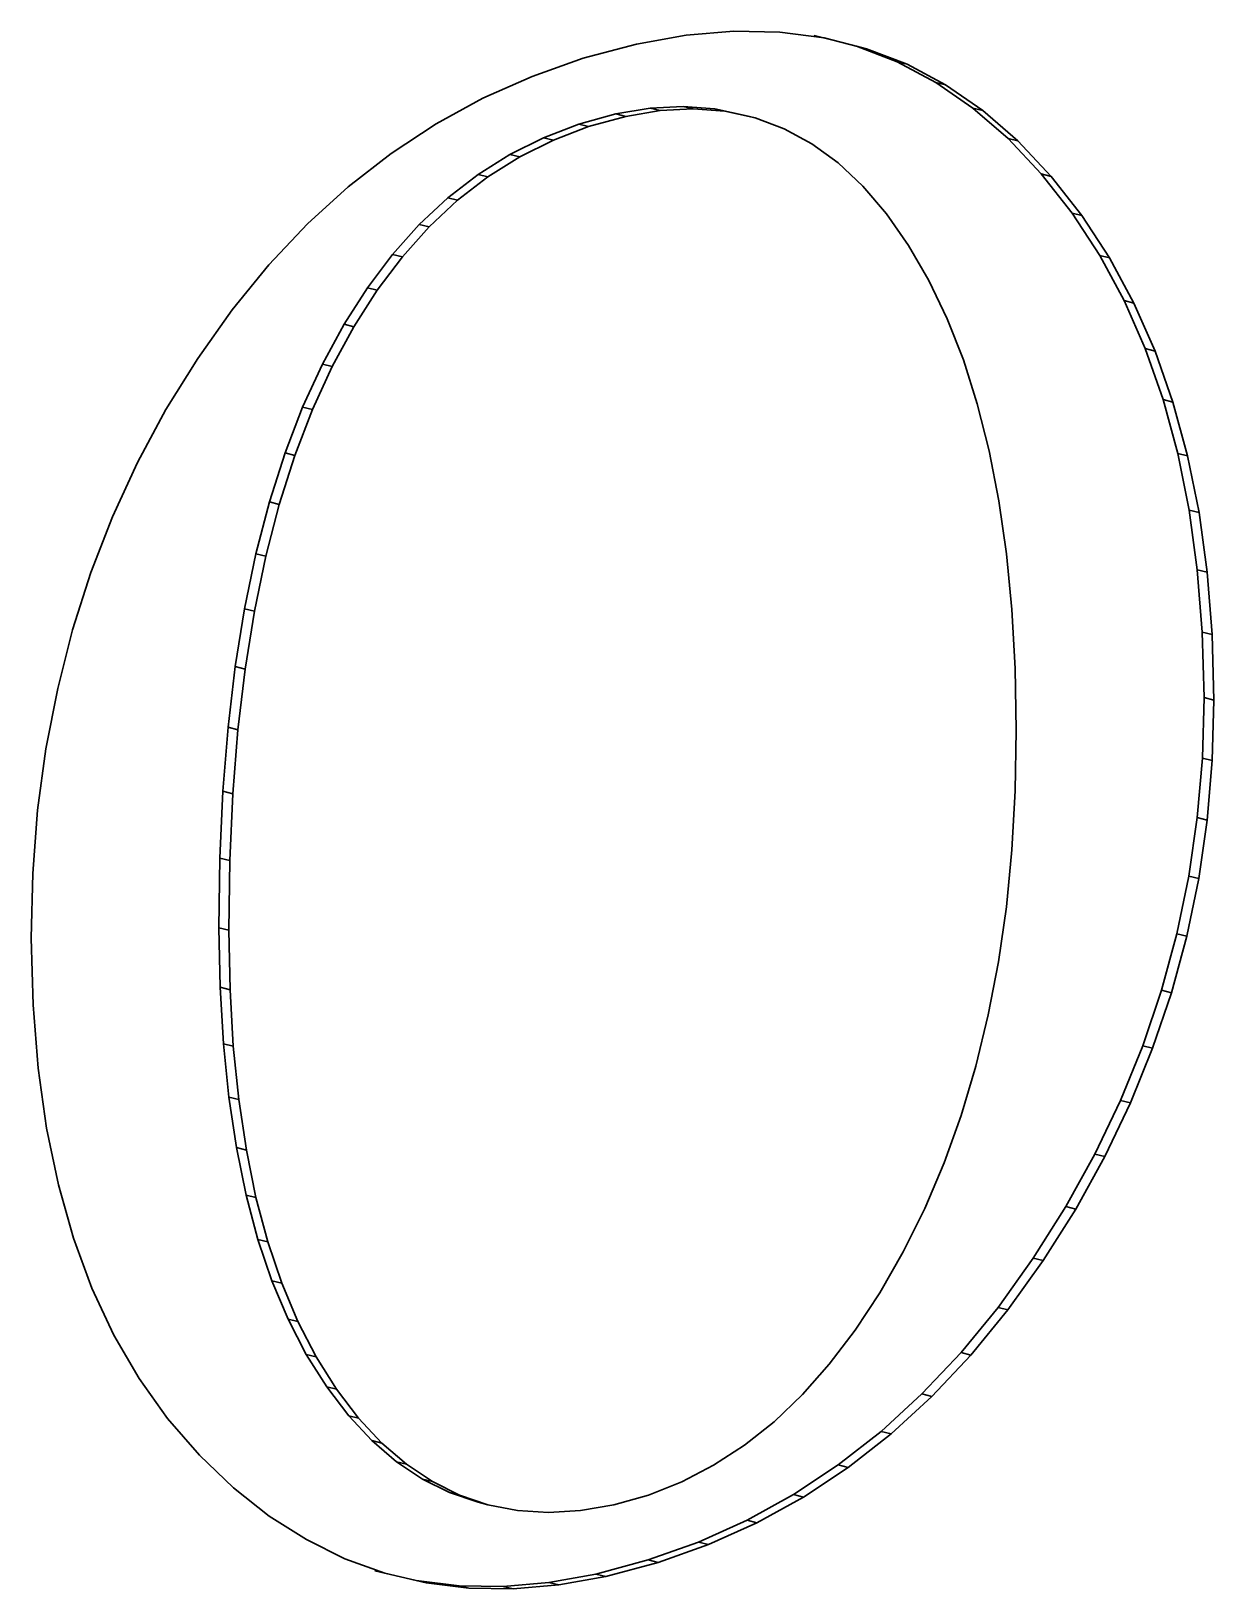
# Model space of a CAD drawing. Header units: millimetres. Extents: x -210 to 210, y -148 to 148.
# Drawn here: x 97.375 to 98.201, y -8.243 to -7.156 of the extents above; entities that cross this region are included whole.
import ezdxf

# ---------------------------------------------------------------- set-up
doc = ezdxf.new("R2010")
doc.units = ezdxf.units.MM
doc.layers.get('0').update_dxf_attribs({"lineweight": 18})

msp = doc.modelspace()

# ---------------------------------------------------------------- linework, layer by layer
at = {"color": 7, "lineweight": 30, "ltscale": 0.000879351}
msp.add_line((97.7976, -7.1654), (97.8322, -7.1592), dxfattribs=at)
at = {"color": 7, "lineweight": 30, "ltscale": 0.000836314}
msp.add_line((97.8322, -7.1592), (97.8655, -7.1563), dxfattribs=at)
at = {"color": 7, "lineweight": 30, "ltscale": 0.000803044}
msp.add_line((97.8655, -7.1563), (97.8976, -7.157), dxfattribs=at)
at = {"color": 7, "lineweight": 30, "ltscale": 0.000777561}
msp.add_line((97.8976, -7.157), (97.9285, -7.161), dxfattribs=at)
at = {"color": 7, "lineweight": 30, "ltscale": 0.000763835}
msp.add_line((97.9215, -7.1593), (97.9511, -7.1668), dxfattribs=at)
at = {"color": 7, "lineweight": 30, "ltscale": 0.000762338}
msp.add_line((97.9285, -7.161), (97.958, -7.1686), dxfattribs=at)
at = {"color": 7, "lineweight": 30, "ltscale": 0.000962253}
msp.add_line((97.7604, -7.1753), (97.7976, -7.1654), dxfattribs=at)
at = {"color": 7, "lineweight": 30, "ltscale": 0.000759505}
msp.add_line((97.9511, -7.1668), (97.9795, -7.1778), dxfattribs=at)
at = {"color": 7, "lineweight": 30, "ltscale": 0.000177196}
for p, q in [((97.958, -7.1686), (97.9511, -7.1668)), ((97.79, -7.2159), (97.7831, -7.2141)), ((97.814, -7.2118), (97.8071, -7.2101)), ((97.8592, -7.2123), (97.8523, -7.2106)), ((98.0392, -7.2117), (98.0323, -7.21)), ((97.7395, -7.2324), (97.7326, -7.2307)), ((98.0637, -7.233), (98.0569, -7.2313)), ((97.6938, -7.2581), (97.6869, -7.2564)), ((97.6727, -7.2744), (97.6658, -7.2727)), ((98.1085, -7.2851), (98.1016, -7.2834)), ((98.1595, -7.3796), (98.1526, -7.3779)), ((97.5591, -7.4524), (97.5522, -7.4507)), ((98.1822, -7.4527), (98.1753, -7.451)), ((98.1902, -7.4923), (98.1833, -7.4906)), ((97.5388, -7.5228), (97.5319, -7.5211)), ((98.1959, -7.5339), (98.189, -7.5322)), ((97.5308, -7.5611), (97.5239, -7.5594)), ((97.5244, -7.6015), (97.5175, -7.5998)), ((98.2005, -7.6232), (98.1937, -7.6215)), ((97.5193, -7.644), (97.5124, -7.6422)), ((98.1994, -7.6654), (98.1926, -7.6637)), ((97.5157, -7.6885), (97.5088, -7.6868)), ((98.1709, -7.8274), (98.164, -7.8257)), ((98.1578, -7.8662), (98.1509, -7.8645)), ((97.5199, -7.902), (97.513, -7.9003)), ((97.5252, -7.9372), (97.5183, -7.9355)), ((97.5319, -7.9703), (97.525, -7.9686)), ((97.5401, -8.0013), (97.5333, -7.9996)), ((97.5612, -8.0569), (97.5543, -8.0552)), ((97.5739, -8.0816), (97.567, -8.0799)), ((98.0309, -8.0803), (98.0241, -8.0786)), ((97.6036, -8.1243), (97.5967, -8.1226)), ((97.637, -8.1565), (97.6301, -8.1548)), ((97.6551, -8.1686), (97.6482, -8.1669)), ((97.6938, -8.1848), (97.6869, -8.183)), ((97.8477, -8.2125), (97.8409, -8.2108)), ((97.6507, -8.2393), (97.6438, -8.2376)), ((97.7761, -8.2348), (97.7692, -8.2331)), ((97.6806, -8.243), (97.6737, -8.2413))]:
    msp.add_line(p, q, dxfattribs=at)
at = {"color": 7, "lineweight": 30, "ltscale": 0.000759445}
msp.add_line((97.958, -7.1686), (97.9864, -7.1795), dxfattribs=at)
at = {"color": 7, "lineweight": 30, "ltscale": 0.000947285}
msp.add_line((97.7246, -7.1879), (97.7604, -7.1753), dxfattribs=at)
at = {"color": 7, "lineweight": 30, "ltscale": 0.000764717}
for p, q in [((97.9795, -7.1778), (98.0065, -7.1922)), ((97.9864, -7.1795), (98.0133, -7.1939))]:
    msp.add_line(p, q, dxfattribs=at)
at = {"color": 7, "lineweight": 30, "ltscale": 0.00017716}
for p, q in [((97.9864, -7.1795), (97.9795, -7.1778)), ((98.0133, -7.1939), (98.0065, -7.1922)), ((97.8371, -7.2106), (97.8302, -7.2089)), ((97.8804, -7.2169), (97.8735, -7.2152)), ((97.716, -7.2441), (97.7091, -7.2424)), ((98.1278, -7.3146), (98.1209, -7.3129)), ((98.1448, -7.3461), (98.1379, -7.3444)), ((97.6003, -7.3626), (97.5934, -7.3609)), ((97.5852, -7.3904), (97.5783, -7.3887)), ((97.5714, -7.4204), (97.5645, -7.4187)), ((97.5136, -7.7351), (97.5068, -7.7334)), ((97.513, -7.7838), (97.5061, -7.7821)), ((98.1816, -7.788), (98.1748, -7.7863)), ((97.5138, -7.8253), (97.5069, -7.8236)), ((97.5161, -7.8647), (97.5092, -7.863)), ((98.1423, -7.9043), (98.1354, -7.9026)), ((98.1244, -7.9417), (98.1175, -7.94)), ((98.1041, -7.9784), (98.0972, -7.9767)), ((97.5882, -8.1041), (97.5813, -8.1024)), ((98.0037, -8.1091), (97.9968, -8.1074)), ((97.9752, -8.1353), (97.9683, -8.1336)), ((97.9453, -8.1587), (97.9384, -8.157)), ((97.8816, -8.1973), (97.8747, -8.1956)), ((97.7433, -8.2407), (97.7364, -8.239)), ((97.7114, -8.2434), (97.7045, -8.2417))]:
    msp.add_line(p, q, dxfattribs=at)
at = {"color": 7, "lineweight": 30, "ltscale": 0.000938316}
msp.add_line((97.6903, -7.2032), (97.7246, -7.1879), dxfattribs=at)
at = {"color": 7, "lineweight": 30, "ltscale": 0.000784715}
msp.add_line((98.0065, -7.1922), (98.0323, -7.21), dxfattribs=at)
at = {"color": 7, "lineweight": 30, "ltscale": 0.000784815}
msp.add_line((98.0133, -7.1939), (98.0392, -7.2117), dxfattribs=at)
at = {"color": 7, "lineweight": 30, "ltscale": 0.000934061}
msp.add_line((97.6576, -7.2211), (97.6903, -7.2032), dxfattribs=at)
at = {"color": 7, "lineweight": 30, "ltscale": 0.000670529}
msp.add_line((97.7831, -7.2141), (97.7572, -7.2213), dxfattribs=at)
at = {"color": 7, "lineweight": 30, "ltscale": 0.00067059}
msp.add_line((97.79, -7.2159), (97.7641, -7.223), dxfattribs=at)
at = {"color": 7, "lineweight": 30, "ltscale": 0.000609928}
for p, q in [((97.8071, -7.2101), (97.7831, -7.2141)), ((97.814, -7.2118), (97.79, -7.2159))]:
    msp.add_line(p, q, dxfattribs=at)
at = {"color": 7, "lineweight": 30, "ltscale": 0.000576808}
msp.add_line((97.8302, -7.2089), (97.8071, -7.2101), dxfattribs=at)
at = {"color": 7, "lineweight": 30, "ltscale": 0.000576828}
msp.add_line((97.8371, -7.2106), (97.814, -7.2118), dxfattribs=at)
at = {"color": 7, "lineweight": 30, "ltscale": 0.000555599}
msp.add_line((97.8523, -7.2106), (97.8302, -7.2089), dxfattribs=at)
at = {"color": 7, "lineweight": 30, "ltscale": 0.000555604}
msp.add_line((97.8592, -7.2123), (97.8371, -7.2106), dxfattribs=at)
at = {"color": 7, "lineweight": 30, "ltscale": 0.000541279}
msp.add_line((97.8735, -7.2152), (97.8523, -7.2106), dxfattribs=at)
at = {"color": 7, "lineweight": 30, "ltscale": 0.000541248}
msp.add_line((97.8804, -7.2169), (97.8592, -7.2123), dxfattribs=at)
at = {"color": 7, "lineweight": 30, "ltscale": 0.000540629}
msp.add_line((97.9006, -7.2245), (97.8804, -7.2169), dxfattribs=at)
at = {"color": 7, "lineweight": 30, "ltscale": 0.000812205}
for p, q in [((98.0323, -7.21), (98.0569, -7.2313)), ((98.0392, -7.2117), (98.0637, -7.233))]:
    msp.add_line(p, q, dxfattribs=at)
at = {"color": 7, "lineweight": 30, "ltscale": 0.000938659}
msp.add_line((97.6262, -7.2417), (97.6576, -7.2211), dxfattribs=at)
at = {"color": 7, "lineweight": 30, "ltscale": 0.000659458}
msp.add_line((97.7572, -7.2213), (97.7326, -7.2307), dxfattribs=at)
at = {"color": 7, "lineweight": 30, "ltscale": 0.00065938}
msp.add_line((97.7641, -7.223), (97.7395, -7.2324), dxfattribs=at)
at = {"color": 7, "lineweight": 30, "ltscale": 0.000177232}
for p, q in [((97.7641, -7.223), (97.7572, -7.2213)), ((98.087, -7.2577), (98.0801, -7.256)), ((97.6528, -7.293), (97.6459, -7.2913)), ((97.6341, -7.3139), (97.6272, -7.3122)), ((97.6166, -7.3371), (97.6098, -7.3354)), ((98.172, -7.4152), (98.1651, -7.4134)), ((98.1993, -7.5775), (98.1925, -7.5758)), ((98.19, -7.7478), (98.1831, -7.7461)), ((97.5499, -8.0302), (97.5431, -8.0285)), ((98.0568, -8.0487), (98.0499, -8.047)), ((97.6198, -8.1418), (97.6129, -8.14)), ((97.8126, -8.225), (97.8057, -8.2233))]:
    msp.add_line(p, q, dxfattribs=at)
at = {"color": 7, "lineweight": 30, "ltscale": 0.000547717}
msp.add_line((97.9199, -7.235), (97.9006, -7.2245), dxfattribs=at)
at = {"color": 7, "lineweight": 30, "ltscale": 0.000655892}
msp.add_line((97.7326, -7.2307), (97.7091, -7.2424), dxfattribs=at)
at = {"color": 7, "lineweight": 30, "ltscale": 0.000655798}
msp.add_line((97.7395, -7.2324), (97.716, -7.2441), dxfattribs=at)
at = {"color": 7, "lineweight": 30, "ltscale": 0.000566695}
msp.add_line((97.9382, -7.2483), (97.9199, -7.235), dxfattribs=at)
at = {"color": 7, "lineweight": 30, "ltscale": 0.000848548}
msp.add_line((98.0569, -7.2313), (98.0801, -7.256), dxfattribs=at)
at = {"color": 7, "lineweight": 30, "ltscale": 0.00084868}
msp.add_line((98.0637, -7.233), (98.087, -7.2577), dxfattribs=at)
at = {"color": 7, "lineweight": 30, "ltscale": 0.000946783}
msp.add_line((97.5963, -7.2649), (97.6262, -7.2417), dxfattribs=at)
at = {"color": 7, "lineweight": 30, "ltscale": 0.000657248}
msp.add_line((97.7091, -7.2424), (97.6869, -7.2564), dxfattribs=at)
at = {"color": 7, "lineweight": 30, "ltscale": 0.000657358}
msp.add_line((97.716, -7.2441), (97.6938, -7.2581), dxfattribs=at)
at = {"color": 7, "lineweight": 30, "ltscale": 0.000594884}
msp.add_line((97.9556, -7.2646), (97.9382, -7.2483), dxfattribs=at)
at = {"color": 7, "lineweight": 30, "ltscale": 0.000666365}
for p, q in [((97.6869, -7.2564), (97.6658, -7.2727)), ((97.6938, -7.2581), (97.6727, -7.2744))]:
    msp.add_line(p, q, dxfattribs=at)
at = {"color": 7, "lineweight": 30, "ltscale": 0.000871306}
msp.add_line((98.0801, -7.256), (98.1016, -7.2834), dxfattribs=at)
at = {"color": 7, "lineweight": 30, "ltscale": 0.000871162}
msp.add_line((98.087, -7.2577), (98.1085, -7.2851), dxfattribs=at)
at = {"color": 7, "lineweight": 30, "ltscale": 0.000962182}
msp.add_line((97.5678, -7.2909), (97.5963, -7.2649), dxfattribs=at)
at = {"color": 7, "lineweight": 30, "ltscale": 0.00063126}
msp.add_line((97.972, -7.2838), (97.9556, -7.2646), dxfattribs=at)
at = {"color": 7, "lineweight": 30, "ltscale": 0.00068028}
msp.add_line((97.6658, -7.2727), (97.6459, -7.2913), dxfattribs=at)
at = {"color": 7, "lineweight": 30, "ltscale": 0.000680418}
msp.add_line((97.6727, -7.2744), (97.6528, -7.293), dxfattribs=at)
at = {"color": 7, "lineweight": 30, "ltscale": 0.000880642}
msp.add_line((98.1016, -7.2834), (98.1209, -7.3129), dxfattribs=at)
at = {"color": 7, "lineweight": 30, "ltscale": 0.000983234}
msp.add_line((97.5409, -7.3195), (97.5678, -7.2909), dxfattribs=at)
at = {"color": 7, "lineweight": 30, "ltscale": 0.000701088}
for p, q in [((97.6459, -7.2913), (97.6272, -7.3122)), ((97.6528, -7.293), (97.6341, -7.3139))]:
    msp.add_line(p, q, dxfattribs=at)
at = {"color": 7, "lineweight": 30, "ltscale": 0.000674112}
msp.add_line((97.9874, -7.3059), (97.972, -7.2838), dxfattribs=at)
at = {"color": 7, "lineweight": 30, "ltscale": 0.000880488}
msp.add_line((98.1085, -7.2851), (98.1278, -7.3146), dxfattribs=at)
at = {"color": 7, "lineweight": 30, "ltscale": 0.000726014}
for p, q in [((97.6272, -7.3122), (97.6098, -7.3354)), ((97.6341, -7.3139), (97.6166, -7.3371))]:
    msp.add_line(p, q, dxfattribs=at)
at = {"color": 7, "lineweight": 30, "ltscale": 0.000710015}
msp.add_line((98.0017, -7.3304), (97.9874, -7.3059), dxfattribs=at)
at = {"color": 7, "lineweight": 30, "ltscale": 0.000894659}
for p, q in [((98.1209, -7.3129), (98.1379, -7.3444)), ((98.1278, -7.3146), (98.1448, -7.3461))]:
    msp.add_line(p, q, dxfattribs=at)
at = {"color": 7, "lineweight": 30, "ltscale": 0.001009}
for p, q in [((97.5154, -7.3508), (97.5409, -7.3195)), ((98.1753, -7.451), (98.1833, -7.4906)), ((98.1822, -7.4527), (98.1902, -7.4923))]:
    msp.add_line(p, q, dxfattribs=at)
at = {"color": 7, "lineweight": 30, "ltscale": 0.000756814}
msp.add_line((97.6098, -7.3354), (97.5934, -7.3609), dxfattribs=at)
at = {"color": 7, "lineweight": 30, "ltscale": 0.000756482}
msp.add_line((97.6166, -7.3371), (97.6003, -7.3626), dxfattribs=at)
at = {"color": 7, "lineweight": 30, "ltscale": 0.000737765}
msp.add_line((98.0144, -7.3571), (98.0017, -7.3304), dxfattribs=at)
at = {"color": 7, "lineweight": 30, "ltscale": 0.000915095}
msp.add_line((98.1379, -7.3444), (98.1526, -7.3779), dxfattribs=at)
at = {"color": 7, "lineweight": 30, "ltscale": 0.000915266}
msp.add_line((98.1448, -7.3461), (98.1595, -7.3796), dxfattribs=at)
at = {"color": 7, "lineweight": 30, "ltscale": 0.001041}
msp.add_line((97.4913, -7.3847), (97.5154, -7.3508), dxfattribs=at)
at = {"color": 7, "lineweight": 30, "ltscale": 0.000770608}
msp.add_line((98.0257, -7.3858), (98.0144, -7.3571), dxfattribs=at)
at = {"color": 7, "lineweight": 30, "ltscale": 0.000791006}
for p, q in [((97.5934, -7.3609), (97.5783, -7.3887)), ((97.6003, -7.3626), (97.5852, -7.3904))]:
    msp.add_line(p, q, dxfattribs=at)
at = {"color": 7, "lineweight": 30, "ltscale": 0.000941248}
msp.add_line((98.1526, -7.3779), (98.1651, -7.4134), dxfattribs=at)
at = {"color": 7, "lineweight": 30, "ltscale": 0.000941424}
msp.add_line((98.1595, -7.3796), (98.172, -7.4152), dxfattribs=at)
at = {"color": 7, "lineweight": 30, "ltscale": 0.001053}
msp.add_line((97.4691, -7.4205), (97.4913, -7.3847), dxfattribs=at)
at = {"color": 7, "lineweight": 30, "ltscale": 0.0008249}
for p, q in [((97.5783, -7.3887), (97.5645, -7.4187)), ((97.5852, -7.3904), (97.5714, -7.4204))]:
    msp.add_line(p, q, dxfattribs=at)
at = {"color": 7, "lineweight": 30, "ltscale": 0.000806337}
msp.add_line((98.0354, -7.4165), (98.0257, -7.3858), dxfattribs=at)
at = {"color": 7, "lineweight": 30, "ltscale": 0.000973559}
msp.add_line((98.1651, -7.4134), (98.1753, -7.451), dxfattribs=at)
at = {"color": 7, "lineweight": 30, "ltscale": 0.001045}
msp.add_line((97.4493, -7.4574), (97.4691, -7.4205), dxfattribs=at)
at = {"color": 7, "lineweight": 30, "ltscale": 0.000858435}
msp.add_line((97.5645, -7.4187), (97.5522, -7.4507), dxfattribs=at)
at = {"color": 7, "lineweight": 30, "ltscale": 0.000858617}
msp.add_line((97.5714, -7.4204), (97.5591, -7.4524), dxfattribs=at)
at = {"color": 7, "lineweight": 30, "ltscale": 0.000845551}
msp.add_line((98.0437, -7.4493), (98.0354, -7.4165), dxfattribs=at)
at = {"color": 7, "lineweight": 30, "ltscale": 0.000973378}
msp.add_line((98.172, -7.4152), (98.1822, -7.4527), dxfattribs=at)
at = {"color": 7, "lineweight": 30, "ltscale": 0.001043}
msp.add_line((97.4318, -7.4952), (97.4493, -7.4574), dxfattribs=at)
at = {"color": 7, "lineweight": 30, "ltscale": 0.000896024}
msp.add_line((97.5522, -7.4507), (97.5413, -7.4849), dxfattribs=at)
at = {"color": 7, "lineweight": 30, "ltscale": 0.000895453}
msp.add_line((97.5591, -7.4524), (97.5482, -7.4866), dxfattribs=at)
at = {"color": 7, "lineweight": 30, "ltscale": 0.000887637}
msp.add_line((98.0505, -7.4842), (98.0437, -7.4493), dxfattribs=at)
at = {"color": 7, "lineweight": 30, "ltscale": 0.000935196}
msp.add_line((97.5413, -7.4849), (97.5319, -7.5211), dxfattribs=at)
at = {"color": 7, "lineweight": 30, "ltscale": 0.000935688}
msp.add_line((97.5482, -7.4866), (97.5388, -7.5228), dxfattribs=at)
at = {"color": 7, "lineweight": 30, "ltscale": 0.000178658}
for p, q in [((97.5482, -7.4866), (97.5413, -7.4849)), ((98.1959, -7.707), (98.189, -7.7052)), ((98.0814, -8.0144), (98.0745, -8.0127)), ((97.674, -8.178), (97.6671, -8.1763)), ((97.9141, -8.1794), (97.9072, -8.1776))]:
    msp.add_line(p, q, dxfattribs=at)
at = {"color": 7, "lineweight": 30, "ltscale": 0.000932129}
msp.add_line((98.0557, -7.5211), (98.0505, -7.4842), dxfattribs=at)
at = {"color": 7, "lineweight": 30, "ltscale": 0.001044}
msp.add_line((97.4167, -7.5342), (97.4318, -7.4952), dxfattribs=at)
at = {"color": 7, "lineweight": 30, "ltscale": 0.00105}
for p, q in [((98.1833, -7.4906), (98.189, -7.5322)), ((98.1902, -7.4923), (98.1959, -7.5339))]:
    msp.add_line(p, q, dxfattribs=at)
at = {"color": 7, "lineweight": 30, "ltscale": 0.000977954}
for p, q in [((97.5319, -7.5211), (97.5239, -7.5594)), ((97.5388, -7.5228), (97.5308, -7.5611))]:
    msp.add_line(p, q, dxfattribs=at)
at = {"color": 7, "lineweight": 30, "ltscale": 0.000978812}
msp.add_line((98.0596, -7.56), (98.0557, -7.5211), dxfattribs=at)
at = {"color": 7, "lineweight": 30, "ltscale": 0.001094}
for p, q in [((98.189, -7.5322), (98.1925, -7.5758)), ((98.1959, -7.5339), (98.1993, -7.5775))]:
    msp.add_line(p, q, dxfattribs=at)
at = {"color": 7, "lineweight": 30, "ltscale": 0.001049}
for p, q in [((97.4039, -7.5741), (97.4167, -7.5342)), ((98.1175, -7.94), (98.0972, -7.9767)), ((98.1244, -7.9417), (98.1041, -7.9784))]:
    msp.add_line(p, q, dxfattribs=at)
at = {"color": 7, "lineweight": 30, "ltscale": 0.001022}
for p, q in [((97.5239, -7.5594), (97.5175, -7.5998)), ((97.5308, -7.5611), (97.5244, -7.6015)), ((98.1748, -7.7863), (98.164, -7.8257))]:
    msp.add_line(p, q, dxfattribs=at)
at = {"color": 7, "lineweight": 30, "ltscale": 0.001027}
msp.add_line((98.0618, -7.6011), (98.0596, -7.56), dxfattribs=at)
at = {"color": 7, "lineweight": 30, "ltscale": 0.001057}
msp.add_line((97.3935, -7.6151), (97.4039, -7.5741), dxfattribs=at)
at = {"color": 7, "lineweight": 30, "ltscale": 0.001142}
for p, q in [((98.1925, -7.5758), (98.1937, -7.6215)), ((98.1993, -7.5775), (98.2005, -7.6232))]:
    msp.add_line(p, q, dxfattribs=at)
at = {"color": 7, "lineweight": 30, "ltscale": 0.001069}
for p, q in [((97.5175, -7.5998), (97.5124, -7.6422)), ((97.5244, -7.6015), (97.5193, -7.644))]:
    msp.add_line(p, q, dxfattribs=at)
at = {"color": 7, "lineweight": 30, "ltscale": 0.001077}
msp.add_line((98.0626, -7.6441), (98.0618, -7.6011), dxfattribs=at)
at = {"color": 7, "lineweight": 30, "ltscale": 0.00107}
msp.add_line((97.3853, -7.6571), (97.3935, -7.6151), dxfattribs=at)
at = {"color": 7, "lineweight": 30, "ltscale": 0.001056}
for p, q in [((98.1937, -7.6215), (98.1926, -7.6637)), ((98.2005, -7.6232), (98.1994, -7.6654))]:
    msp.add_line(p, q, dxfattribs=at)
at = {"color": 7, "lineweight": 30, "ltscale": 0.001117}
for p, q in [((97.5124, -7.6422), (97.5088, -7.6868)), ((97.5193, -7.644), (97.5157, -7.6885))]:
    msp.add_line(p, q, dxfattribs=at)
at = {"color": 7, "lineweight": 30, "ltscale": 0.00106}
msp.add_line((98.0619, -7.6865), (98.0626, -7.6441), dxfattribs=at)
at = {"color": 7, "lineweight": 30, "ltscale": 0.001086}
msp.add_line((97.3795, -7.7001), (97.3853, -7.6571), dxfattribs=at)
at = {"color": 7, "lineweight": 30, "ltscale": 0.001042}
for p, q in [((98.1926, -7.6637), (98.189, -7.7052)), ((98.1994, -7.6654), (98.1959, -7.707))]:
    msp.add_line(p, q, dxfattribs=at)
at = {"color": 7, "lineweight": 30, "ltscale": 0.001167}
for p, q in [((97.5088, -7.6868), (97.5068, -7.7334)), ((97.5157, -7.6885), (97.5136, -7.7351))]:
    msp.add_line(p, q, dxfattribs=at)
at = {"color": 7, "lineweight": 30, "ltscale": 0.001028}
for p, q in [((98.0596, -7.7276), (98.0619, -7.6865)), ((98.1509, -7.8645), (98.1354, -7.9026)), ((98.1578, -7.8662), (98.1423, -7.9043))]:
    msp.add_line(p, q, dxfattribs=at)
at = {"color": 7, "lineweight": 30, "ltscale": 0.001106}
msp.add_line((97.3761, -7.7442), (97.3795, -7.7001), dxfattribs=at)
at = {"color": 7, "lineweight": 30, "ltscale": 0.001032}
for p, q in [((98.189, -7.7052), (98.1831, -7.7461)), ((98.1959, -7.707), (98.19, -7.7478))]:
    msp.add_line(p, q, dxfattribs=at)
at = {"color": 7, "lineweight": 30, "ltscale": 0.000998593}
msp.add_line((98.0557, -7.7674), (98.0596, -7.7276), dxfattribs=at)
at = {"color": 7, "lineweight": 30, "ltscale": 0.001218}
for p, q in [((97.5068, -7.7334), (97.5061, -7.7821)), ((97.5136, -7.7351), (97.513, -7.7838))]:
    msp.add_line(p, q, dxfattribs=at)
at = {"color": 7, "lineweight": 30, "ltscale": 0.001128}
msp.add_line((97.375, -7.7894), (97.3761, -7.7442), dxfattribs=at)
at = {"color": 7, "lineweight": 30, "ltscale": 0.001025}
for p, q in [((98.1831, -7.7461), (98.1748, -7.7863)), ((98.19, -7.7478), (98.1816, -7.788))]:
    msp.add_line(p, q, dxfattribs=at)
at = {"color": 7, "lineweight": 30, "ltscale": 0.000970169}
msp.add_line((98.0502, -7.8058), (98.0557, -7.7674), dxfattribs=at)
at = {"color": 7, "lineweight": 30, "ltscale": 0.001038}
for p, q in [((97.5061, -7.7821), (97.5069, -7.8236)), ((97.513, -7.7838), (97.5138, -7.8253))]:
    msp.add_line(p, q, dxfattribs=at)
at = {"color": 7, "lineweight": 30, "ltscale": 0.001164}
msp.add_line((97.3763, -7.8359), (97.375, -7.7894), dxfattribs=at)
at = {"color": 7, "lineweight": 30, "ltscale": 0.001023}
for p, q in [((98.1816, -7.788), (98.1709, -7.8274)), ((98.164, -7.8257), (98.1509, -7.8645)), ((98.1709, -7.8274), (98.1578, -7.8662))]:
    msp.add_line(p, q, dxfattribs=at)
at = {"color": 7, "lineweight": 30, "ltscale": 0.000944124}
msp.add_line((98.043, -7.8429), (98.0502, -7.8058), dxfattribs=at)
at = {"color": 7, "lineweight": 30, "ltscale": 0.000986724}
for p, q in [((97.5069, -7.8236), (97.5092, -7.863)), ((97.5138, -7.8253), (97.5161, -7.8647))]:
    msp.add_line(p, q, dxfattribs=at)
at = {"color": 7, "lineweight": 30, "ltscale": 0.001109}
msp.add_line((97.3798, -7.8801), (97.3763, -7.8359), dxfattribs=at)
at = {"color": 7, "lineweight": 30, "ltscale": 0.000919624}
msp.add_line((98.0344, -7.8786), (98.043, -7.8429), dxfattribs=at)
at = {"color": 7, "lineweight": 30, "ltscale": 0.000937249}
msp.add_line((97.5092, -7.863), (97.513, -7.9003), dxfattribs=at)
at = {"color": 7, "lineweight": 30, "ltscale": 0.000937437}
msp.add_line((97.5161, -7.8647), (97.5199, -7.902), dxfattribs=at)
at = {"color": 7, "lineweight": 30, "ltscale": 0.001058}
msp.add_line((97.3858, -7.922), (97.3798, -7.8801), dxfattribs=at)
at = {"color": 7, "lineweight": 30, "ltscale": 0.000898018}
msp.add_line((98.0241, -7.913), (98.0344, -7.8786), dxfattribs=at)
at = {"color": 7, "lineweight": 30, "ltscale": 0.000889753}
for p, q in [((97.513, -7.9003), (97.5183, -7.9355)), ((97.5199, -7.902), (97.5252, -7.9372))]:
    msp.add_line(p, q, dxfattribs=at)
at = {"color": 7, "lineweight": 30, "ltscale": 0.001037}
for p, q in [((98.1354, -7.9026), (98.1175, -7.94)), ((98.1423, -7.9043), (98.1244, -7.9417))]:
    msp.add_line(p, q, dxfattribs=at)
at = {"color": 7, "lineweight": 30, "ltscale": 0.000878817}
msp.add_line((98.0122, -7.9461), (98.0241, -7.913), dxfattribs=at)
at = {"color": 7, "lineweight": 30, "ltscale": 0.00101}
msp.add_line((97.394, -7.9616), (97.3858, -7.922), dxfattribs=at)
at = {"color": 7, "lineweight": 30, "ltscale": 0.000844187}
for p, q in [((97.5183, -7.9355), (97.525, -7.9686)), ((97.5252, -7.9372), (97.5319, -7.9703))]:
    msp.add_line(p, q, dxfattribs=at)
at = {"color": 7, "lineweight": 30, "ltscale": 0.000862101}
msp.add_line((97.9987, -7.9779), (98.0122, -7.9461), dxfattribs=at)
at = {"color": 7, "lineweight": 30, "ltscale": 0.000967851}
msp.add_line((97.4045, -7.9988), (97.394, -7.9616), dxfattribs=at)
at = {"color": 7, "lineweight": 30, "ltscale": 0.000801153}
for p, q in [((97.525, -7.9686), (97.5333, -7.9996)), ((97.5319, -7.9703), (97.5401, -8.0013))]:
    msp.add_line(p, q, dxfattribs=at)
at = {"color": 7, "lineweight": 30, "ltscale": 0.000848996}
msp.add_line((97.9836, -8.0083), (97.9987, -7.9779), dxfattribs=at)
at = {"color": 7, "lineweight": 30, "ltscale": 0.001065}
msp.add_line((98.0972, -7.9767), (98.0745, -8.0127), dxfattribs=at)
at = {"color": 7, "lineweight": 30, "ltscale": 0.001064}
msp.add_line((98.1041, -7.9784), (98.0814, -8.0144), dxfattribs=at)
at = {"color": 7, "lineweight": 30, "ltscale": 0.000930437}
msp.add_line((97.4174, -8.0337), (97.4045, -7.9988), dxfattribs=at)
at = {"color": 7, "lineweight": 30, "ltscale": 0.000762208}
msp.add_line((97.5333, -7.9996), (97.5431, -8.0285), dxfattribs=at)
at = {"color": 7, "lineweight": 30, "ltscale": 0.000762385}
msp.add_line((97.5401, -8.0013), (97.5499, -8.0302), dxfattribs=at)
at = {"color": 7, "lineweight": 30, "ltscale": 0.000821434}
msp.add_line((97.9673, -8.0368), (97.9836, -8.0083), dxfattribs=at)
at = {"color": 7, "lineweight": 30, "ltscale": 0.001054}
msp.add_line((98.0745, -8.0127), (98.0499, -8.047), dxfattribs=at)
at = {"color": 7, "lineweight": 30, "ltscale": 0.001055}
msp.add_line((98.0814, -8.0144), (98.0568, -8.0487), dxfattribs=at)
at = {"color": 7, "lineweight": 30, "ltscale": 0.000725791}
msp.add_line((97.5431, -8.0285), (97.5543, -8.0552), dxfattribs=at)
at = {"color": 7, "lineweight": 30, "ltscale": 0.000725619}
msp.add_line((97.5499, -8.0302), (97.5612, -8.0569), dxfattribs=at)
at = {"color": 7, "lineweight": 30, "ltscale": 0.000900067}
msp.add_line((97.4327, -8.0663), (97.4174, -8.0337), dxfattribs=at)
at = {"color": 7, "lineweight": 30, "ltscale": 0.000781093}
msp.add_line((97.9502, -8.0629), (97.9673, -8.0368), dxfattribs=at)
at = {"color": 7, "lineweight": 30, "ltscale": 0.000693389}
for p, q in [((97.5543, -8.0552), (97.567, -8.0799)), ((97.5612, -8.0569), (97.5739, -8.0816))]:
    msp.add_line(p, q, dxfattribs=at)
at = {"color": 7, "lineweight": 30, "ltscale": 0.001021}
msp.add_line((98.0499, -8.047), (98.0241, -8.0786), dxfattribs=at)
at = {"color": 7, "lineweight": 30, "ltscale": 0.00102}
msp.add_line((98.0568, -8.0487), (98.0309, -8.0803), dxfattribs=at)
at = {"color": 7, "lineweight": 30, "ltscale": 0.000744772}
msp.add_line((97.9321, -8.0866), (97.9502, -8.0629), dxfattribs=at)
at = {"color": 7, "lineweight": 30, "ltscale": 0.000874701}
msp.add_line((97.4503, -8.0966), (97.4327, -8.0663), dxfattribs=at)
at = {"color": 7, "lineweight": 30, "ltscale": 0.000667351}
msp.add_line((97.567, -8.0799), (97.5813, -8.1024), dxfattribs=at)
at = {"color": 7, "lineweight": 30, "ltscale": 0.000667195}
msp.add_line((97.5739, -8.0816), (97.5882, -8.1041), dxfattribs=at)
at = {"color": 7, "lineweight": 30, "ltscale": 0.000710441}
msp.add_line((97.9133, -8.1079), (97.9321, -8.0866), dxfattribs=at)
at = {"color": 7, "lineweight": 30, "ltscale": 0.000992128}
msp.add_line((98.0241, -8.0786), (97.9968, -8.1074), dxfattribs=at)
at = {"color": 7, "lineweight": 30, "ltscale": 0.000991983}
msp.add_line((98.0309, -8.0803), (98.0037, -8.1091), dxfattribs=at)
at = {"color": 7, "lineweight": 30, "ltscale": 0.00085819}
msp.add_line((97.4702, -8.1245), (97.4503, -8.0966), dxfattribs=at)
at = {"color": 7, "lineweight": 30, "ltscale": 0.000633806}
msp.add_line((97.5813, -8.1024), (97.5967, -8.1226), dxfattribs=at)
at = {"color": 7, "lineweight": 30, "ltscale": 0.000633952}
msp.add_line((97.5882, -8.1041), (97.6036, -8.1243), dxfattribs=at)
at = {"color": 7, "lineweight": 30, "ltscale": 0.000682734}
msp.add_line((97.8936, -8.1268), (97.9133, -8.1079), dxfattribs=at)
at = {"color": 7, "lineweight": 30, "ltscale": 0.000966786}
for p, q in [((97.9968, -8.1074), (97.9683, -8.1336)), ((98.0037, -8.1091), (97.9752, -8.1353))]:
    msp.add_line(p, q, dxfattribs=at)
at = {"color": 7, "lineweight": 30, "ltscale": 0.000848334}
msp.add_line((97.4924, -8.1502), (97.4702, -8.1245), dxfattribs=at)
at = {"color": 7, "lineweight": 30, "ltscale": 0.000596478}
msp.add_line((97.5967, -8.1226), (97.6129, -8.14), dxfattribs=at)
at = {"color": 7, "lineweight": 30, "ltscale": 0.000596611}
msp.add_line((97.6036, -8.1243), (97.6198, -8.1418), dxfattribs=at)
at = {"color": 7, "lineweight": 30, "ltscale": 0.000660073}
msp.add_line((97.8729, -8.1432), (97.8936, -8.1268), dxfattribs=at)
at = {"color": 7, "lineweight": 30, "ltscale": 0.000566884}
msp.add_line((97.6129, -8.14), (97.6301, -8.1548), dxfattribs=at)
at = {"color": 7, "lineweight": 30, "ltscale": 0.000566767}
msp.add_line((97.6198, -8.1418), (97.637, -8.1565), dxfattribs=at)
at = {"color": 7, "lineweight": 30, "ltscale": 0.000949034}
for p, q in [((97.9683, -8.1336), (97.9384, -8.157)), ((97.9752, -8.1353), (97.9453, -8.1587))]:
    msp.add_line(p, q, dxfattribs=at)
at = {"color": 7, "lineweight": 30, "ltscale": 0.000826163}
msp.add_line((97.5163, -8.173), (97.4924, -8.1502), dxfattribs=at)
at = {"color": 7, "lineweight": 30, "ltscale": 0.000640689}
msp.add_line((97.8514, -8.1572), (97.8729, -8.1432), dxfattribs=at)
at = {"color": 7, "lineweight": 30, "ltscale": 0.000543557}
for p, q in [((97.6301, -8.1548), (97.6482, -8.1669)), ((97.637, -8.1565), (97.6551, -8.1686))]:
    msp.add_line(p, q, dxfattribs=at)
at = {"color": 7, "lineweight": 30, "ltscale": 0.000629811}
msp.add_line((97.8291, -8.1688), (97.8514, -8.1572), dxfattribs=at)
at = {"color": 7, "lineweight": 30, "ltscale": 0.000935992}
msp.add_line((97.9384, -8.157), (97.9072, -8.1776), dxfattribs=at)
at = {"color": 7, "lineweight": 30, "ltscale": 0.000934766}
msp.add_line((97.9453, -8.1587), (97.9141, -8.1794), dxfattribs=at)
at = {"color": 7, "lineweight": 30, "ltscale": 0.000794007}
msp.add_line((97.5412, -8.1927), (97.5163, -8.173), dxfattribs=at)
at = {"color": 7, "lineweight": 30, "ltscale": 0.000527398}
msp.add_line((97.6482, -8.1669), (97.6671, -8.1763), dxfattribs=at)
at = {"color": 7, "lineweight": 30, "ltscale": 0.000528722}
msp.add_line((97.6551, -8.1686), (97.674, -8.178), dxfattribs=at)
at = {"color": 7, "lineweight": 30, "ltscale": 0.00062409}
msp.add_line((97.8059, -8.178), (97.8291, -8.1688), dxfattribs=at)
at = {"color": 7, "lineweight": 30, "ltscale": 0.000523102}
msp.add_line((97.6671, -8.1763), (97.6869, -8.183), dxfattribs=at)
at = {"color": 7, "lineweight": 30, "ltscale": 0.000521685}
msp.add_line((97.674, -8.178), (97.6938, -8.1848), dxfattribs=at)
at = {"color": 7, "lineweight": 30, "ltscale": 0.000527019}
msp.add_line((97.6938, -8.1848), (97.7145, -8.1888), dxfattribs=at)
at = {"color": 7, "lineweight": 30, "ltscale": 0.000591437}
msp.add_line((97.7585, -8.1888), (97.7818, -8.1848), dxfattribs=at)
at = {"color": 7, "lineweight": 30, "ltscale": 0.000624997}
msp.add_line((97.7818, -8.1848), (97.8059, -8.178), dxfattribs=at)
at = {"color": 7, "lineweight": 30, "ltscale": 0.000927677}
msp.add_line((97.9072, -8.1776), (97.8747, -8.1956), dxfattribs=at)
at = {"color": 7, "lineweight": 30, "ltscale": 0.000928972}
msp.add_line((97.9141, -8.1794), (97.8816, -8.1973), dxfattribs=at)
at = {"color": 7, "lineweight": 30, "ltscale": 0.000766046}
msp.add_line((97.5671, -8.2091), (97.5412, -8.1927), dxfattribs=at)
at = {"color": 7, "lineweight": 30, "ltscale": 0.000540188}
msp.add_line((97.7145, -8.1888), (97.736, -8.1901), dxfattribs=at)
at = {"color": 7, "lineweight": 30, "ltscale": 0.000562007}
msp.add_line((97.736, -8.1901), (97.7585, -8.1888), dxfattribs=at)
at = {"color": 7, "lineweight": 30, "ltscale": 0.000928112}
msp.add_line((97.8747, -8.1956), (97.8409, -8.2108), dxfattribs=at)
at = {"color": 7, "lineweight": 30, "ltscale": 0.000928199}
msp.add_line((97.8816, -8.1973), (97.8477, -8.2125), dxfattribs=at)
at = {"color": 7, "lineweight": 30, "ltscale": 0.000749063}
msp.add_line((97.594, -8.2224), (97.5671, -8.2091), dxfattribs=at)
at = {"color": 7, "lineweight": 30, "ltscale": 0.000933428}
msp.add_line((97.8409, -8.2108), (97.8057, -8.2233), dxfattribs=at)
at = {"color": 7, "lineweight": 30, "ltscale": 0.000933501}
msp.add_line((97.8477, -8.2125), (97.8126, -8.225), dxfattribs=at)
at = {"color": 7, "lineweight": 30, "ltscale": 0.000741325}
msp.add_line((97.6218, -8.2325), (97.594, -8.2224), dxfattribs=at)
at = {"color": 7, "lineweight": 30, "ltscale": 0.000943424}
msp.add_line((97.8057, -8.2233), (97.7692, -8.2331), dxfattribs=at)
at = {"color": 7, "lineweight": 30, "ltscale": 0.000943365}
msp.add_line((97.8126, -8.225), (97.7761, -8.2348), dxfattribs=at)
at = {"color": 7, "lineweight": 30, "ltscale": 0.00074149}
msp.add_line((97.6438, -8.2376), (97.615, -8.2308), dxfattribs=at)
at = {"color": 7, "lineweight": 30, "ltscale": 0.000741524}
msp.add_line((97.6507, -8.2393), (97.6218, -8.2325), dxfattribs=at)
at = {"color": 7, "lineweight": 30, "ltscale": 0.000752563}
for p, q in [((97.6737, -8.2413), (97.6438, -8.2376)), ((97.6806, -8.243), (97.6507, -8.2393))]:
    msp.add_line(p, q, dxfattribs=at)
at = {"color": 7, "lineweight": 30, "ltscale": 0.000799515}
for p, q in [((97.7364, -8.239), (97.7045, -8.2417)), ((97.7433, -8.2407), (97.7114, -8.2434))]:
    msp.add_line(p, q, dxfattribs=at)
at = {"color": 7, "lineweight": 30, "ltscale": 0.000834005}
msp.add_line((97.7692, -8.2331), (97.7364, -8.239), dxfattribs=at)
at = {"color": 7, "lineweight": 30, "ltscale": 0.000833962}
msp.add_line((97.7761, -8.2348), (97.7433, -8.2407), dxfattribs=at)
at = {"color": 7, "lineweight": 30, "ltscale": 0.000771107}
msp.add_line((97.7045, -8.2417), (97.6737, -8.2413), dxfattribs=at)
at = {"color": 7, "lineweight": 30, "ltscale": 0.000771114}
msp.add_line((97.7114, -8.2434), (97.6806, -8.243), dxfattribs=at)

doc.saveas('drawing.dxf')
